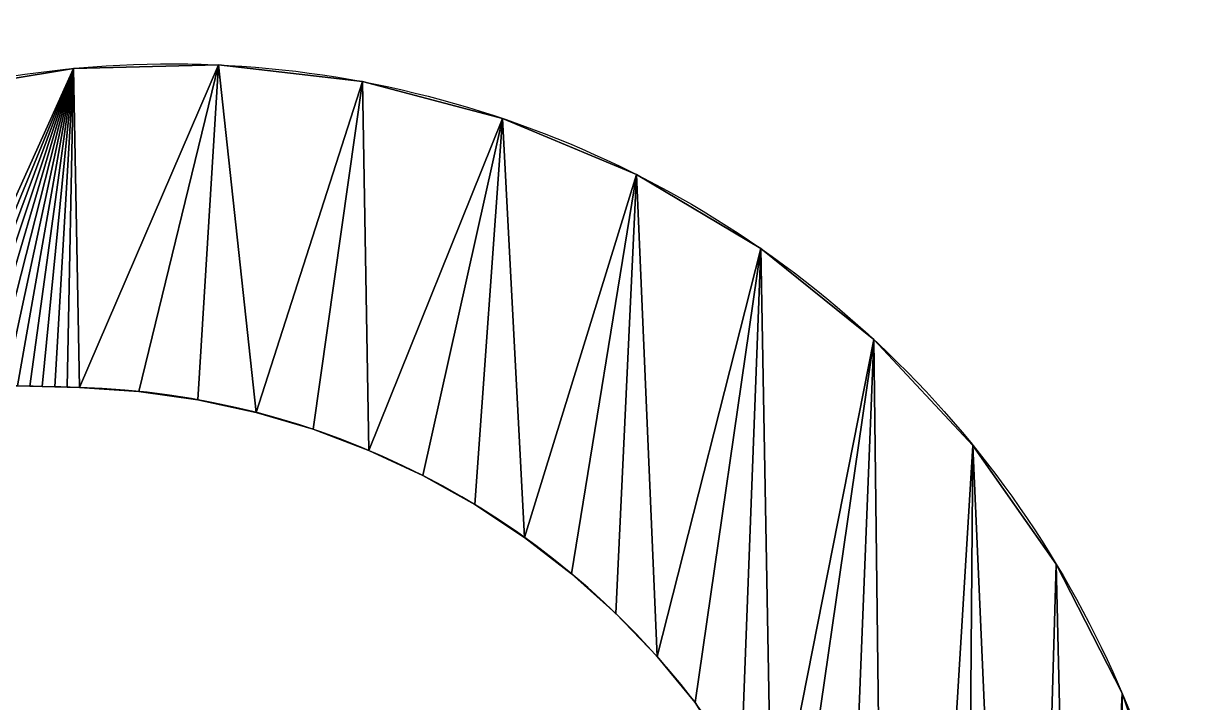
# Model space of a CAD drawing. Extents: x 1.29 to 2.95, y 2.32 to 3.68.
# Drawn here: x 1.5902 to 2.0339, y 3.4295 to 3.6848 of the extents above; entities that cross this region are included whole.
import ezdxf

# ---------------------------------------------------------------- set-up
doc = ezdxf.new("R2010")
doc.units = 0
doc.layers.get('0').update_dxf_attribs({"color": 13, "linetype": 'CONTINUOUS'})

# ---------------------------------------------------------------- blocks, each defined once
blk = doc.blocks.new('GRUPPO_3')
for p, q in [((0.1632890790078789, 0.7240927406850789), (0.1632890790078789, 0.7240927406850789, 0.08999999999999903)), ((0.1087820865650284, 0.7227499583656408), (0.1087820865650284, 0.7227499583656408, 0.08999999999999903)), ((0.2174471756123328, 0.7177906885030491), (0.2174471756123328, 0.7177906885030491, 0.08999999999999903)), ((0.2701894479995769, 0.7039679538621709), (0.2701894479995768, 0.7039679538621709, 0.08999999999999903)), ((0.3204768598906219, 0.6828968481763558), (0.3204768598906217, 0.6828968481763558, 0.08999999999999903)), ((0.3673187363872068, 0.6549924776261884), (0.3673187363872066, 0.6549924776261884, 0.08999999999999903)), ((0.4097922805211134, 0.6208045654608123), (0.4097922805211134, 0.6208045654608123, 0.08999999999999903)), ((0.09239259028654763, 0.603253849453895), (0.09239259028654763, 0.603253849453895, 0.08999999999999903)), ((0.09706597895900293, 0.6031476589407418), (0.09706597895900293, 0.6031476589407418, 0.08999999999999903)), ((0.101739160928485, 0.603032731185071), (0.101739160928485, 0.603032731185071, 0.08999999999999903)), ((0.1064121198600934, 0.6029090665886073), (0.1064121198600934, 0.6029090665886073, 0.08999999999999903)), ((0.1110848394197067, 0.6027766655836154), (0.1110848394197067, 0.6027766655836154, 0.08999999999999903)), ((0.1334247615765052, 0.6012948463564248), (0.1334247615765052, 0.6012948463564248, 0.08999999999999903)), ((0.1555941693103588, 0.598166704587891), (0.1555941693103588, 0.598166704587891, 0.08999999999999903)), ((0.1774719057488015, 0.593409335722235), (0.1774719057488015, 0.593409335722235, 0.08999999999999903)), ((0.1989384080169331, 0.5870487390076028), (0.1989384080169331, 0.5870487390076028, 0.08999999999999903)), ((0.2198763606542409, 0.579119675408934), (0.2198763606542409, 0.579119675408934, 0.08999999999999903)), ((0.447060752590868, 0.5810066223090831), (0.447060752590868, 0.5810066223090831, 0.08999999999999903)), ((0.2401713367491982, 0.5696654776376257), (0.2401713367491981, 0.5696654776376257, 0.08999999999999903)), ((0.2597124232878011, 0.5587378133361975), (0.259712423287801, 0.5587378133361975, 0.08999999999999903)), ((0.2783928272984915, 0.5463964027121525), (0.2783928272984915, 0.5463964027121525, 0.08999999999999903)), ((0.2961104594808465, 0.5327086921641948), (0.2961104594808464, 0.5327086921641948, 0.08999999999999903)), ((0.478389954148237, 0.5363826778476153), (0.478389954148237, 0.5363826778476153, 0.08999999999999903)), ((0.3127684921284842, 0.5177494856844346), (0.3127684921284842, 0.5177494856844346, 0.08999999999999903)), ((0.3282758882971061, 0.5016005360509963), (0.328275888297106, 0.5016005360509963, 0.08999999999999903)), ((0.342547899325744, 0.4843500980451859), (0.3425478993257439, 0.4843500980451859, 0.08999999999999903)), ((0.5031626918957675, 0.4878118352152866), (0.5031626918957673, 0.4878118352152866, 0.08999999999999903))]:
    blk.add_line(p, q)
at = {"extrusion": (0, 0, -1)}
blk.add_arc((-0.1455788606876845, 0.3360351225006687), 0.3884615384615397, 76.5160302323923, 173.0981980740785, dxfattribs=at)
at = {"extrusion": (2.339050469081304e-17, -9.754868823120898e-17, -1)}
blk.add_arc((-0.1455788606876845, 0.3360351225006687, -0.08999999999999905), 0.3884615384615397, 76.5160302323923, 173.0981980740785, dxfattribs=at)
for centre, radius, start, end in [((0.03793120841748785, -1.896452727770854), 2.500299784892955, 88.32340403354846, 89.60885597746292), ((0.03793120841748785, -1.896452727770854, 0.08999999999999903), 2.500299784892955, 88.32340403354846, 89.60885597746324), ((0.1022238590619351, 0.3000490735190786), 0.302857246850878, 37.48407585291442, 88.32340403354847), ((0.1022238590619351, 0.3000490735190786, 0.08999999999999903), 0.302857246850878, 37.48407585291442, 88.32340403354847), ((0.2075498836764384, 0.3808220757722292), 0.1701249999999999, 266.1699086872644, 37.48407585291456), ((0.2075498836764384, 0.3808220757722292, 0.08999999999999903), 0.1701249999999999, 266.1699086872644, 37.48407585291451)]:
    blk.add_arc(centre, radius, start, end)
mesh = blk.add_polyface()
corners = [(0.001874079554101128, 0.673023842181098), (0.001874079554101309, 0.6445537472198211), (0, 0.6587887947004591), (0.007368602791855694, 0.6862887947004593), (0.007368602791856055, 0.6312887947004596), (0.0161091270347396, 0.6976796676657194), (0.01610912703474014, 0.6198979217351995), (0.02749999999999966, 0.7064201919086037), (0.02750000000000038, 0.6111573974923152), (0.04076495251936107, 0.7119147151463583), (0.04076495251936179, 0.6056628742545607), (0.05499999999999972, 0.7137887947004603), (0.05500000000000044, 0.6037887947004593), (0.1087820865650284, 0.7227499583656408), (0.05967445416511641, 0.6037525129244216), (0.0643488323276656, 0.6037074917916243), (0.06902311814857992, 0.6036537314594385), (0.07369729528909974, 0.6035912321157819), (0.07837134741084603, 0.6035199939791167), (0.08304525817587635, 0.603440017298453), (0.08771901124674258, 0.603351302353346), (0.09239259028654763, 0.603253849453895), (0.09706597895900293, 0.6031476589407418), (0.101739160928485, 0.603032731185071), (0.1064121198600934, 0.6029090665886073), (0.1110848394197067, 0.6027766655836154), (0.1632890790078789, 0.7240927406850789), (0.1334247615765052, 0.6012948463564248), (0.1555941693103588, 0.598166704587891), (0.1774719057488015, 0.593409335722235), (0.2174471756123328, 0.7177906885030491), (0.1989384080169331, 0.5870487390076028), (0.2198763606542409, 0.579119675408934), (0.2701894479995769, 0.7039679538621709), (0.2401713367491982, 0.5696654776376257), (0.2597124232878011, 0.5587378133361975), (0.2783928272984915, 0.5463964027121525), (0.3204768598906219, 0.6828968481763558), (0.2961104594808465, 0.5327086921641948), (0.3127684921284842, 0.5177494856844346), (0.3282758882971061, 0.5016005360509963), (0.3673187363872068, 0.6549924776261884), (0.342547899325744, 0.4843500980451859), (0.3597459300516948, 0.4568410148120555), (0.3714092077795952, 0.426567431049641), (0.4097922805211134, 0.6208045654608123), (0.3771135863971841, 0.3946302742293278), (0.3871647382179318, 0.05540934011408233), (0.4164569932613392, 0.07883622956471853), (0.447060752590868, 0.5810066223090831), (0.4430793871282556, 0.1052578778792183), (0.4667273158424549, 0.134371977940675), (0.478389954148237, 0.5363826778476153), (0.4871302082016667, 0.1658454165554623), (0.5031626918957675, 0.4878118352152866), (0.5040546215571867, 0.1993180858160972), (0.5208909365528746, 0.4362509524561625), (0.5173069127817603, 0.2344070033280331), (0.5267354538654757, 0.2707106941582097), (0.5312254371577049, 0.3827157921708778), (0.5322323667896064, 0.3078137843686604), (0.5337347578285911, 0.3452917535776018), (0.1016860949741605, 0.1338126329778239), (0.09862874025600586, 0.09088759898552272), (0.09796522206828562, 0.112506256088617), (0.1036492462475551, 0.06984951183589277), (0.109637686986473, 0.1539267766532662), (0.1128193932316413, 0.05026086727796437), (0.1214915974915749, 0.1720179733263345), (0.125760454295194, 0.03293067599581156), (0.1367582601890352, 0.1873390568849007), (0.141937963838375, 0.01857467459197747), (0.1548071621714457, 0.1992572668409278), (0.1562963721910761, 0.01295374483856333), (0.1748928840966769, 0.2072803813277644), (0.171002795859916, 0.008319109514363177), (0.1859895728540382, 0.004692091862878371), (0.1961858859939159, 0.2110770458547918), (0.2011877513201052, 0.002089379233848166), (0.2286151694516894, 0.2120062904907366), (0.2165274067791576, 0.0005229463073216123), (0.2319379638383748, 0), (0.2602783938929768, 0.2190746806298517), (0.2473485208975923, 0.0005229463073216123), (0.2626881763566447, 0.002089379233848166), (0.2900240962503845, 0.2320251675875915), (0.2778863548227113, 0.004692091862878732), (0.2928731318168339, 0.008319109514363177), (0.3167705459584818, 0.2503867946720922), (0.3075795554856737, 0.01295374483856333), (0.3219379638383749, 0.01857467459197747), (0.3395450831076678, 0.2734918239691612), (0.3555377735776958, 0.03524525167682322), (0.3575194901406021, 0.3005000192623028), (0.370040110766054, 0.3304292020164569), (0.3766516207874056, 0.3621909692282423)]
mesh.append_faces([[corners[k] for k in face] for face in [(0, 1, 2), (60, 59, 61), (62, 63, 64)]], dxfattribs={"vtx0": -1})
mesh.append_faces([[corners[k] for k in face] for face in [(1, 3, 4), (4, 5, 6), (6, 7, 8), (8, 9, 10), (10, 11, 12), (12, 13, 14), (14, 13, 15), (15, 13, 16), (16, 13, 17), (17, 13, 18), (18, 13, 19), (19, 13, 20), (20, 13, 21), (21, 13, 22), (22, 13, 23), (23, 13, 24), (24, 13, 25), (25, 26, 27), (27, 26, 28), (28, 26, 29), (29, 30, 31), (31, 30, 32), (32, 33, 34), (34, 33, 35), (35, 33, 36), (36, 37, 38), (38, 37, 39), (39, 37, 40), (40, 41, 42), (42, 41, 43), (43, 41, 44), (44, 45, 46), (47, 45, 48), (48, 49, 50), (50, 49, 51), (51, 52, 53), (53, 54, 55), (55, 56, 57), (57, 56, 58), (58, 59, 60), (63, 62, 65), (65, 66, 67), (67, 68, 69), (69, 70, 71), (71, 72, 73), (73, 74, 75), (75, 74, 76), (76, 77, 78), (78, 79, 80), (80, 79, 81), (81, 82, 83), (83, 82, 84), (84, 85, 86), (86, 85, 87), (87, 88, 89), (89, 88, 90), (90, 91, 92), (92, 93, 47)]], dxfattribs={"vtx0": -1, "vtx1": -1})
mesh.append_faces([[corners[k] for k in face] for face in [(46, 45, 47)]], dxfattribs={"vtx0": -1, "vtx1": -1, "vtx2": -1})
mesh.append_faces([[corners[k] for k in face] for face in [(1, 0, 3), (4, 3, 5), (6, 5, 7), (8, 7, 9), (10, 9, 11), (12, 11, 13), (25, 13, 26), (29, 26, 30), (32, 30, 33), (36, 33, 37), (40, 37, 41), (44, 41, 45), (48, 45, 49), (51, 49, 52), (53, 52, 54), (55, 54, 56), (58, 56, 59), (65, 62, 66), (67, 66, 68), (69, 68, 70), (71, 70, 72), (73, 72, 74), (76, 74, 77), (78, 77, 79), (81, 79, 82), (84, 82, 85), (87, 85, 88), (90, 88, 91), (92, 91, 93), (47, 93, 94), (47, 94, 95), (47, 95, 46)]], dxfattribs={"vtx0": -1, "vtx2": -1})
mesh = blk.add_polyface()
corners = [(0.09862874025600586, 0.09088759898552272, 0.08999999999999903), (0.1016860949741605, 0.1338126329778239, 0.08999999999999903), (0.09796522206828562, 0.112506256088617, 0.08999999999999903), (0.1036492462475551, 0.06984951183589277, 0.08999999999999903), (0.109637686986473, 0.1539267766532662, 0.08999999999999903), (0.1128193932316413, 0.05026086727796437, 0.08999999999999903), (0.1214915974915749, 0.1720179733263345, 0.08999999999999903), (0.125760454295194, 0.03293067599581156, 0.08999999999999903), (0.1367582601890352, 0.1873390568849007, 0.08999999999999903), (0.141937963838375, 0.01857467459197747, 0.08999999999999903), (0.1548071621714457, 0.1992572668409278, 0.08999999999999903), (0.1562963721910761, 0.01295374483856333, 0.08999999999999903), (0.1748928840966769, 0.2072803813277644, 0.08999999999999903), (0.171002795859916, 0.008319109514363177, 0.08999999999999903), (0.1859895728540382, 0.004692091862878371, 0.08999999999999903), (0.1961858859939159, 0.2110770458547918, 0.08999999999999903), (0.2011877513201052, 0.002089379233848166, 0.08999999999999903), (0.2286151694516894, 0.2120062904907366, 0.08999999999999903), (0.2165274067791576, 0.0005229463073216123, 0.08999999999999903), (0.2319379638383747, 0, 0.08999999999999903), (0.2602783938929767, 0.2190746806298517, 0.08999999999999903), (0.2473485208975922, 0.0005229463073216123, 0.08999999999999903), (0.2626881763566446, 0.002089379233848166, 0.08999999999999903), (0.2900240962503844, 0.2320251675875915, 0.08999999999999903), (0.2778863548227112, 0.004692091862878732, 0.08999999999999903), (0.2928731318168338, 0.008319109514363177, 0.08999999999999903), (0.3167705459584817, 0.2503867946720922, 0.08999999999999903), (0.3075795554856737, 0.01295374483856333, 0.08999999999999903), (0.3219379638383748, 0.01857467459197747, 0.08999999999999903), (0.3395450831076676, 0.2734918239691612, 0.08999999999999903), (0.3555377735776957, 0.03524525167682322, 0.08999999999999903), (0.357519490140602, 0.3005000192623028, 0.08999999999999903), (0.3871647382179319, 0.05540934011408233, 0.08999999999999903), (0.3700401107660539, 0.3304292020164569, 0.08999999999999903), (0.3766516207874055, 0.3621909692282423, 0.08999999999999903), (0.377113586397184, 0.3946302742293278, 0.08999999999999903), (0.001874079554101218, 0.6445537472198211, 0.08999999999999903), (0.001874079554101038, 0.673023842181098, 0.08999999999999903), (-9.023892744153272e-17, 0.6587887947004591, 0.08999999999999903), (0.007368602791855604, 0.6862887947004593, 0.08999999999999903), (0.007368602791855965, 0.6312887947004596, 0.08999999999999903), (0.01610912703473951, 0.6976796676657194, 0.08999999999999903), (0.01610912703474005, 0.6198979217351995, 0.08999999999999903), (0.02749999999999966, 0.7064201919086037, 0.08999999999999903), (0.02750000000000038, 0.6111573974923152, 0.08999999999999903), (0.04076495251936107, 0.7119147151463583, 0.08999999999999903), (0.04076495251936179, 0.6056628742545607, 0.08999999999999903), (0.05499999999999972, 0.7137887947004603, 0.08999999999999903), (0.05500000000000044, 0.6037887947004593, 0.08999999999999903), (0.1087820865650284, 0.7227499583656408, 0.08999999999999903), (0.05967445416511641, 0.6037525129244216, 0.08999999999999903), (0.0643488323276656, 0.6037074917916243, 0.08999999999999903), (0.06902311814857992, 0.6036537314594385, 0.08999999999999903), (0.07369729528909974, 0.6035912321157819, 0.08999999999999903), (0.07837134741084603, 0.6035199939791167, 0.08999999999999903), (0.08304525817587635, 0.603440017298453, 0.08999999999999903), (0.08771901124674258, 0.603351302353346, 0.08999999999999903), (0.09239259028654763, 0.603253849453895, 0.08999999999999903), (0.09706597895900293, 0.6031476589407418, 0.08999999999999903), (0.101739160928485, 0.603032731185071, 0.08999999999999903), (0.1064121198600934, 0.6029090665886073, 0.08999999999999903), (0.1110848394197067, 0.6027766655836154, 0.08999999999999903), (0.1632890790078789, 0.7240927406850789, 0.08999999999999903), (0.1334247615765052, 0.6012948463564248, 0.08999999999999903), (0.1555941693103588, 0.598166704587891, 0.08999999999999903), (0.1774719057488015, 0.593409335722235, 0.08999999999999903), (0.2174471756123328, 0.7177906885030491, 0.08999999999999903), (0.1989384080169331, 0.5870487390076028, 0.08999999999999903), (0.2198763606542409, 0.579119675408934, 0.08999999999999903), (0.2701894479995768, 0.7039679538621709, 0.08999999999999903), (0.2401713367491981, 0.5696654776376257, 0.08999999999999903), (0.259712423287801, 0.5587378133361975, 0.08999999999999903), (0.2783928272984915, 0.5463964027121525, 0.08999999999999903), (0.3204768598906217, 0.6828968481763558, 0.08999999999999903), (0.2961104594808464, 0.5327086921641948, 0.08999999999999903), (0.3127684921284842, 0.5177494856844346, 0.08999999999999903), (0.328275888297106, 0.5016005360509963, 0.08999999999999903), (0.3673187363872066, 0.6549924776261884, 0.08999999999999903), (0.3425478993257439, 0.4843500980451859, 0.08999999999999903), (0.3597459300516946, 0.4568410148120555, 0.08999999999999903), (0.3714092077795951, 0.426567431049641, 0.08999999999999903), (0.4097922805211134, 0.6208045654608123, 0.08999999999999903), (0.4164569932613392, 0.07883622956471853, 0.08999999999999903), (0.447060752590868, 0.5810066223090831, 0.08999999999999903), (0.4430793871282556, 0.1052578778792183, 0.08999999999999903), (0.4667273158424549, 0.134371977940675, 0.08999999999999903), (0.478389954148237, 0.5363826778476153, 0.08999999999999903), (0.4871302082016666, 0.1658454165554623, 0.08999999999999903), (0.5031626918957673, 0.4878118352152866, 0.08999999999999903), (0.5040546215571866, 0.1993180858160972, 0.08999999999999903), (0.5208909365528744, 0.4362509524561625, 0.08999999999999903), (0.5173069127817602, 0.2344070033280331, 0.08999999999999903), (0.5267354538654756, 0.2707106941582097, 0.08999999999999903), (0.5312254371577048, 0.3827157921708778, 0.08999999999999903), (0.5322323667896063, 0.3078137843686604, 0.08999999999999903), (0.533734757828591, 0.3452917535776018, 0.08999999999999903)]
mesh.append_faces([[corners[k] for k in face] for face in [(0, 1, 2), (36, 37, 38), (93, 94, 95)]], dxfattribs={"vtx0": -1})
mesh.append_faces([[corners[k] for k in face] for face in [(1, 3, 4), (4, 5, 6), (6, 7, 8), (8, 9, 10), (10, 11, 12), (12, 14, 15), (15, 16, 17), (17, 19, 20), (20, 22, 23), (23, 25, 26), (26, 28, 29), (29, 30, 31), (31, 32, 33), (33, 32, 34), (34, 32, 35), (37, 36, 39), (39, 40, 41), (41, 42, 43), (43, 44, 45), (45, 46, 47), (47, 48, 49), (49, 61, 62), (62, 65, 66), (66, 68, 69), (69, 72, 73), (73, 76, 77), (77, 80, 81), (81, 82, 83), (83, 85, 86), (86, 87, 88), (88, 89, 90), (90, 92, 93)]], dxfattribs={"vtx0": -1, "vtx1": -1})
mesh.append_faces([[corners[k] for k in face] for face in [(81, 35, 32)]], dxfattribs={"vtx0": -1, "vtx1": -1, "vtx2": -1})
mesh.append_faces([[corners[k] for k in face] for face in [(1, 0, 3), (4, 3, 5), (6, 5, 7), (8, 7, 9), (10, 9, 11), (12, 11, 13), (12, 13, 14), (15, 14, 16), (17, 16, 18), (17, 18, 19), (20, 19, 21), (20, 21, 22), (23, 22, 24), (23, 24, 25), (26, 25, 27), (26, 27, 28), (29, 28, 30), (31, 30, 32), (39, 36, 40), (41, 40, 42), (43, 42, 44), (45, 44, 46), (47, 46, 48), (49, 48, 50), (49, 50, 51), (49, 51, 52), (49, 52, 53), (49, 53, 54), (49, 54, 55), (49, 55, 56), (49, 56, 57), (49, 57, 58), (49, 58, 59), (49, 59, 60), (49, 60, 61), (62, 61, 63), (62, 63, 64), (62, 64, 65), (66, 65, 67), (66, 67, 68), (69, 68, 70), (69, 70, 71), (69, 71, 72), (73, 72, 74), (73, 74, 75), (73, 75, 76), (77, 76, 78), (77, 78, 79), (77, 79, 80), (81, 80, 35), (81, 32, 82), (83, 82, 84), (83, 84, 85), (86, 85, 87), (88, 87, 89), (90, 89, 91), (90, 91, 92), (93, 92, 94)]], dxfattribs={"vtx0": -1, "vtx2": -1})
mesh = blk.add_polyface()
corners = [(0.1087820865650284, 0.7227499583656408, 0.08999999999999903), (0.1632890790078789, 0.7240927406850789), (0.1087820865650284, 0.7227499583656408), (0.1632890790078789, 0.7240927406850789, 0.08999999999999903)]
mesh.append_faces([[corners[k] for k in face] for face in [(0, 1, 2), (1, 0, 3)]], dxfattribs={"vtx0": -1})
mesh = blk.add_polyface()
corners = [(0.1632890790078789, 0.7240927406850789, 0.08999999999999903), (0.2174471756123328, 0.7177906885030491), (0.1632890790078789, 0.7240927406850789), (0.2174471756123328, 0.7177906885030491, 0.08999999999999903)]
mesh.append_faces([[corners[k] for k in face] for face in [(0, 1, 2), (1, 0, 3)]], dxfattribs={"vtx0": -1})
mesh = blk.add_polyface()
corners = [(0.05499999999999972, 0.7137887947004603, 0.08999999999999903), (0.1087820865650284, 0.7227499583656408), (0.05499999999999972, 0.7137887947004603), (0.1087820865650284, 0.7227499583656408, 0.08999999999999903)]
mesh.append_faces([[corners[k] for k in face] for face in [(0, 1, 2), (1, 0, 3)]], dxfattribs={"vtx0": -1})
mesh = blk.add_polyface()
corners = [(0.2174471756123328, 0.7177906885030491, 0.08999999999999903), (0.2701894479995769, 0.7039679538621709), (0.2174471756123328, 0.7177906885030491), (0.2701894479995768, 0.7039679538621709, 0.08999999999999903)]
mesh.append_faces([[corners[k] for k in face] for face in [(0, 1, 2), (1, 0, 3)]], dxfattribs={"vtx0": -1})
mesh = blk.add_polyface()
corners = [(0.2701894479995768, 0.7039679538621709, 0.08999999999999903), (0.3204768598906219, 0.6828968481763558), (0.2701894479995769, 0.7039679538621709), (0.3204768598906217, 0.6828968481763558, 0.08999999999999903)]
mesh.append_faces([[corners[k] for k in face] for face in [(0, 1, 2), (1, 0, 3)]], dxfattribs={"vtx0": -1})
mesh = blk.add_polyface()
corners = [(0.3204768598906217, 0.6828968481763558, 0.08999999999999903), (0.3673187363872068, 0.6549924776261884), (0.3204768598906219, 0.6828968481763558), (0.3673187363872066, 0.6549924776261884, 0.08999999999999903)]
mesh.append_faces([[corners[k] for k in face] for face in [(0, 1, 2), (1, 0, 3)]], dxfattribs={"vtx0": -1})
mesh = blk.add_polyface()
corners = [(0.3673187363872066, 0.6549924776261884, 0.08999999999999903), (0.4097922805211134, 0.6208045654608123), (0.3673187363872068, 0.6549924776261884), (0.4097922805211134, 0.6208045654608123, 0.08999999999999903)]
mesh.append_faces([[corners[k] for k in face] for face in [(0, 1, 2), (1, 0, 3)]], dxfattribs={"vtx0": -1})
mesh = blk.add_polyface()
corners = [(0.4097922805211134, 0.6208045654608123), (0.447060752590868, 0.5810066223090831, 0.08999999999999903), (0.447060752590868, 0.5810066223090831), (0.4097922805211134, 0.6208045654608123, 0.08999999999999903)]
mesh.append_faces([[corners[k] for k in face] for face in [(0, 1, 2), (1, 0, 3)]], dxfattribs={"vtx0": -1})
mesh = blk.add_polyface()
corners = [(0.09239259028654763, 0.603253849453895, 0.08999999999999903), (0.08771901124674258, 0.603351302353346), (0.09239259028654763, 0.603253849453895), (0.08771901124674258, 0.603351302353346, 0.08999999999999903)]
mesh.append_faces([[corners[k] for k in face] for face in [(0, 1, 2), (1, 0, 3)]], dxfattribs={"vtx0": -1})
mesh = blk.add_polyface()
corners = [(0.09706597895900293, 0.6031476589407418, 0.08999999999999903), (0.09239259028654763, 0.603253849453895), (0.09706597895900293, 0.6031476589407418), (0.09239259028654763, 0.603253849453895, 0.08999999999999903)]
mesh.append_faces([[corners[k] for k in face] for face in [(0, 1, 2), (1, 0, 3)]], dxfattribs={"vtx0": -1})
mesh = blk.add_polyface()
corners = [(0.101739160928485, 0.603032731185071, 0.08999999999999903), (0.09706597895900293, 0.6031476589407418), (0.101739160928485, 0.603032731185071), (0.09706597895900293, 0.6031476589407418, 0.08999999999999903)]
mesh.append_faces([[corners[k] for k in face] for face in [(0, 1, 2), (1, 0, 3)]], dxfattribs={"vtx0": -1})
mesh = blk.add_polyface()
corners = [(0.1064121198600934, 0.6029090665886073, 0.08999999999999903), (0.101739160928485, 0.603032731185071), (0.1064121198600934, 0.6029090665886073), (0.101739160928485, 0.603032731185071, 0.08999999999999903)]
mesh.append_faces([[corners[k] for k in face] for face in [(0, 1, 2), (1, 0, 3)]], dxfattribs={"vtx0": -1})
mesh = blk.add_polyface()
corners = [(0.1110848394197067, 0.6027766655836154, 0.08999999999999903), (0.1064121198600934, 0.6029090665886073), (0.1110848394197067, 0.6027766655836154), (0.1064121198600934, 0.6029090665886073, 0.08999999999999903)]
mesh.append_faces([[corners[k] for k in face] for face in [(0, 1, 2), (1, 0, 3)]], dxfattribs={"vtx0": -1})
mesh = blk.add_polyface()
corners = [(0.1334247615765052, 0.6012948463564248, 0.08999999999999903), (0.1110848394197067, 0.6027766655836154), (0.1334247615765052, 0.6012948463564248), (0.1110848394197067, 0.6027766655836154, 0.08999999999999903)]
mesh.append_faces([[corners[k] for k in face] for face in [(0, 1, 2), (1, 0, 3)]], dxfattribs={"vtx0": -1})
mesh = blk.add_polyface()
corners = [(0.1555941693103588, 0.598166704587891, 0.08999999999999903), (0.1334247615765052, 0.6012948463564248), (0.1555941693103588, 0.598166704587891), (0.1334247615765052, 0.6012948463564248, 0.08999999999999903)]
mesh.append_faces([[corners[k] for k in face] for face in [(0, 1, 2), (1, 0, 3)]], dxfattribs={"vtx0": -1})
mesh = blk.add_polyface()
corners = [(0.1774719057488015, 0.593409335722235, 0.08999999999999903), (0.1555941693103588, 0.598166704587891), (0.1774719057488015, 0.593409335722235), (0.1555941693103588, 0.598166704587891, 0.08999999999999903)]
mesh.append_faces([[corners[k] for k in face] for face in [(0, 1, 2), (1, 0, 3)]], dxfattribs={"vtx0": -1})
mesh = blk.add_polyface()
corners = [(0.1989384080169331, 0.5870487390076028, 0.08999999999999903), (0.1774719057488015, 0.593409335722235), (0.1989384080169331, 0.5870487390076028), (0.1774719057488015, 0.593409335722235, 0.08999999999999903)]
mesh.append_faces([[corners[k] for k in face] for face in [(0, 1, 2), (1, 0, 3)]], dxfattribs={"vtx0": -1})
mesh = blk.add_polyface()
corners = [(0.2198763606542409, 0.579119675408934, 0.08999999999999903), (0.1989384080169331, 0.5870487390076028), (0.2198763606542409, 0.579119675408934), (0.1989384080169331, 0.5870487390076028, 0.08999999999999903)]
mesh.append_faces([[corners[k] for k in face] for face in [(0, 1, 2), (1, 0, 3)]], dxfattribs={"vtx0": -1})
mesh = blk.add_polyface()
corners = [(0.2401713367491981, 0.5696654776376257, 0.08999999999999903), (0.2198763606542409, 0.579119675408934), (0.2401713367491982, 0.5696654776376257), (0.2198763606542409, 0.579119675408934, 0.08999999999999903)]
mesh.append_faces([[corners[k] for k in face] for face in [(0, 1, 2), (1, 0, 3)]], dxfattribs={"vtx0": -1})
mesh = blk.add_polyface()
corners = [(0.447060752590868, 0.5810066223090831), (0.478389954148237, 0.5363826778476153, 0.08999999999999903), (0.478389954148237, 0.5363826778476153), (0.447060752590868, 0.5810066223090831, 0.08999999999999903)]
mesh.append_faces([[corners[k] for k in face] for face in [(0, 1, 2), (1, 0, 3)]], dxfattribs={"vtx0": -1})
mesh = blk.add_polyface()
corners = [(0.259712423287801, 0.5587378133361975, 0.08999999999999903), (0.2401713367491982, 0.5696654776376257), (0.2597124232878011, 0.5587378133361975), (0.2401713367491981, 0.5696654776376257, 0.08999999999999903)]
mesh.append_faces([[corners[k] for k in face] for face in [(0, 1, 2), (1, 0, 3)]], dxfattribs={"vtx0": -1})
mesh = blk.add_polyface()
corners = [(0.2783928272984915, 0.5463964027121525, 0.08999999999999903), (0.2597124232878011, 0.5587378133361975), (0.2783928272984915, 0.5463964027121525), (0.259712423287801, 0.5587378133361975, 0.08999999999999903)]
mesh.append_faces([[corners[k] for k in face] for face in [(0, 1, 2), (1, 0, 3)]], dxfattribs={"vtx0": -1})
mesh = blk.add_polyface()
corners = [(0.2961104594808464, 0.5327086921641948, 0.08999999999999903), (0.2783928272984915, 0.5463964027121525), (0.2961104594808465, 0.5327086921641948), (0.2783928272984915, 0.5463964027121525, 0.08999999999999903)]
mesh.append_faces([[corners[k] for k in face] for face in [(0, 1, 2), (1, 0, 3)]], dxfattribs={"vtx0": -1})
mesh = blk.add_polyface()
corners = [(0.3127684921284842, 0.5177494856844346, 0.08999999999999903), (0.2961104594808465, 0.5327086921641948), (0.3127684921284842, 0.5177494856844346), (0.2961104594808464, 0.5327086921641948, 0.08999999999999903)]
mesh.append_faces([[corners[k] for k in face] for face in [(0, 1, 2), (1, 0, 3)]], dxfattribs={"vtx0": -1})
mesh = blk.add_polyface()
corners = [(0.478389954148237, 0.5363826778476153), (0.5031626918957673, 0.4878118352152866, 0.08999999999999903), (0.5031626918957675, 0.4878118352152866), (0.478389954148237, 0.5363826778476153, 0.08999999999999903)]
mesh.append_faces([[corners[k] for k in face] for face in [(0, 1, 2), (1, 0, 3)]], dxfattribs={"vtx0": -1})
mesh = blk.add_polyface()
corners = [(0.3127684921284842, 0.5177494856844346, 0.08999999999999903), (0.3282758882971061, 0.5016005360509963), (0.328275888297106, 0.5016005360509963, 0.08999999999999903), (0.3127684921284842, 0.5177494856844346)]
mesh.append_faces([[corners[k] for k in face] for face in [(0, 1, 2), (1, 0, 3)]], dxfattribs={"vtx0": -1})
mesh = blk.add_polyface()
corners = [(0.328275888297106, 0.5016005360509963, 0.08999999999999903), (0.342547899325744, 0.4843500980451859), (0.3425478993257439, 0.4843500980451859, 0.08999999999999903), (0.3282758882971061, 0.5016005360509963)]
mesh.append_faces([[corners[k] for k in face] for face in [(0, 1, 2), (1, 0, 3)]], dxfattribs={"vtx0": -1})
mesh = blk.add_polyface()
corners = [(0.3425478993257439, 0.4843500980451859, 0.08999999999999903), (0.3597459300516948, 0.4568410148120555), (0.3597459300516946, 0.4568410148120555, 0.08999999999999903), (0.342547899325744, 0.4843500980451859)]
mesh.append_faces([[corners[k] for k in face] for face in [(0, 1, 2), (1, 0, 3)]], dxfattribs={"vtx0": -1})
mesh = blk.add_polyface()
corners = [(0.5031626918957675, 0.4878118352152866), (0.5208909365528744, 0.4362509524561625, 0.08999999999999903), (0.5208909365528746, 0.4362509524561625), (0.5031626918957673, 0.4878118352152866, 0.08999999999999903)]
mesh.append_faces([[corners[k] for k in face] for face in [(0, 1, 2), (1, 0, 3)]], dxfattribs={"vtx0": -1})

msp = doc.modelspace()

# ---------------------------------------------------------------- block references
msp.add_blockref('GRUPPO_3', (1.500211792617089, 2.94514396133614, 0.9190992598987161))

doc.saveas('drawing.dxf')
